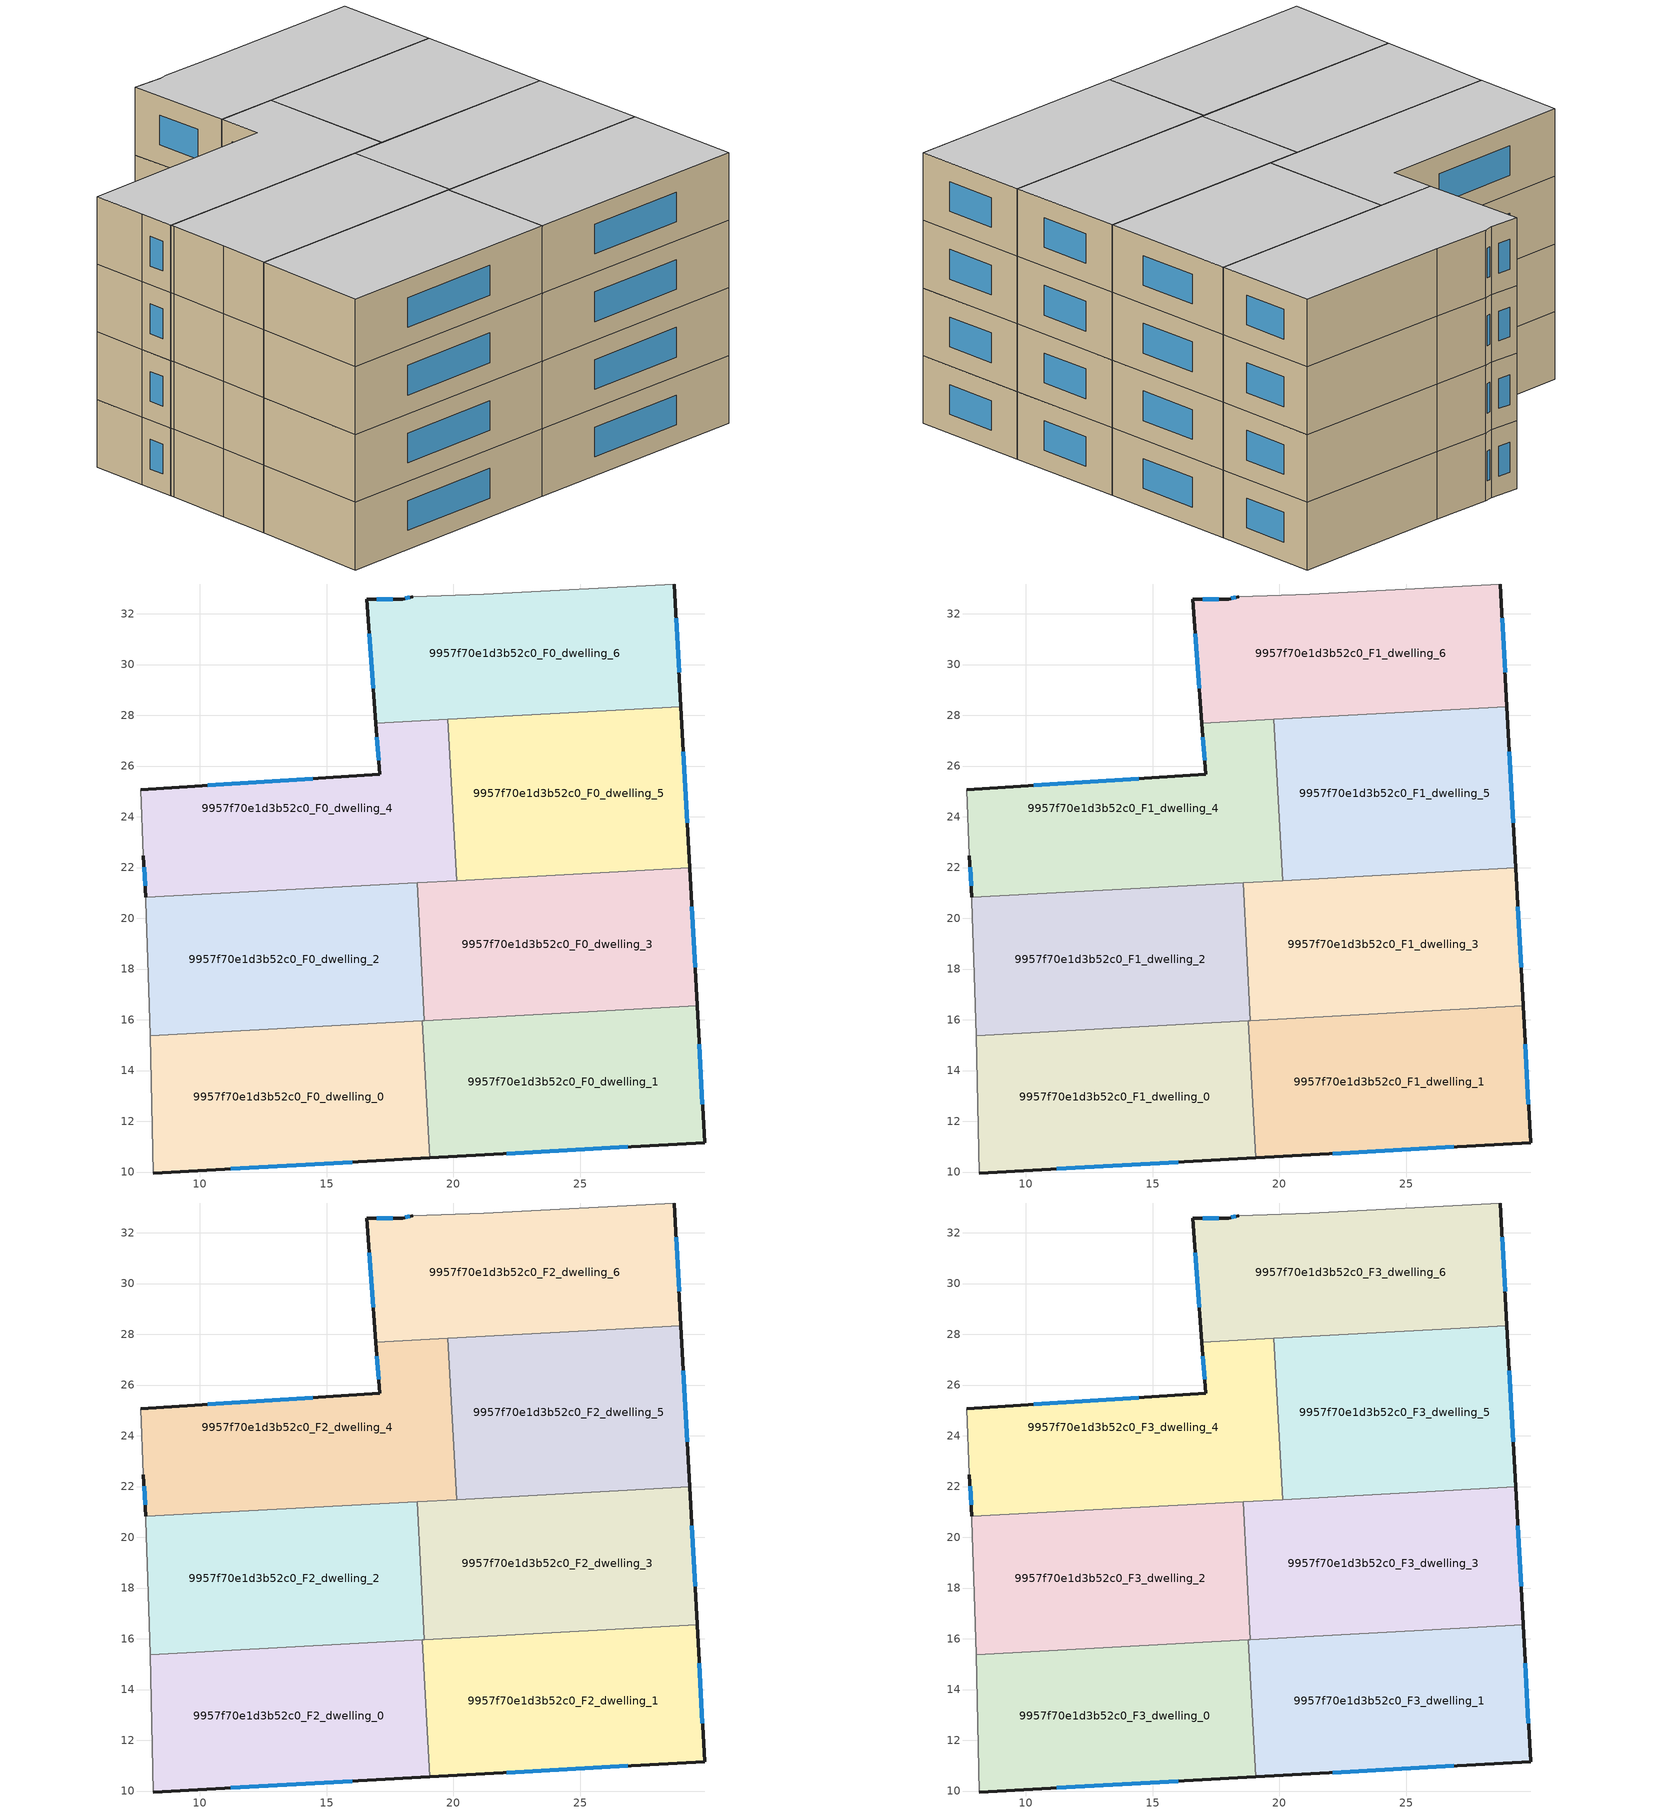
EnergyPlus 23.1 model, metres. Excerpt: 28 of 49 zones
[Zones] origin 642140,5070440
9957f70e1d3b52c0_F0_dwelling_0
 floor ground (EU_floor_Construction): 18.78,15.96 19.07,10.56 8.18,9.96 8.04,15.38 z0
 wall outside (EU_wall_Construction): 8.18,9.96 19.07,10.56 z0:3
 wall adiabatic (EU_wall_Construction): 8.04,15.38 8.18,9.96 z0:3
 wall to 9957f70e1d3b52c0_F0_dwelling_1 (EU_wall_Construction): 19.07,10.56 18.78,15.96 z0:3
 wall to 9957f70e1d3b52c0_F0_dwelling_2 (EU_wall_Construction): 18.78,15.96 8.04,15.38 z0:3
 window (EU_Window_Construction): 11.23,10.13 16.02,10.39 z0.84:2.16
9957f70e1d3b52c0_F0_dwelling_1
 floor ground (EU_floor_Construction): 29.6,16.55 29.9,11.16 19.07,10.56 18.78,15.96 z0
 wall outside (EU_wall_Construction): 19.07,10.56 29.9,11.16 29.6,16.55 z0:3
 wall to 9957f70e1d3b52c0_F0_dwelling_3 (EU_wall_Construction): 29.6,16.55 18.86,15.96 z0:3
 wall to 9957f70e1d3b52c0_F0_dwelling_2 (EU_wall_Construction): 18.86,15.96 18.78,15.96 z0:3
 window (EU_Window_Construction): 22.1,10.73 26.86,10.99 / 29.82,12.67 29.69,15.04 z0.84:2.16
9957f70e1d3b52c0_F0_dwelling_2
 floor ground (EU_floor_Construction): 18.56,21.4 18.86,15.96 8.04,15.38 7.98,17.77 7.88,20.67 7.88,20.82 z0
 wall adiabatic (EU_wall_Construction): 7.88,20.82 7.88,20.67 7.98,17.77 8.04,15.38 z0:3
 wall to 9957f70e1d3b52c0_F0_dwelling_4 (EU_wall_Construction): 18.56,21.4 7.88,20.82 z0:3
 wall to 9957f70e1d3b52c0_F0_dwelling_3 (EU_wall_Construction): 18.86,15.96 18.56,21.4 z0:3
9957f70e1d3b52c0_F0_dwelling_3
 floor ground (EU_floor_Construction): 29.31,21.98 29.6,16.55 18.86,15.96 18.56,21.4 z0
 wall outside (EU_wall_Construction): 29.6,16.55 29.31,21.98 z0:3
 wall to 9957f70e1d3b52c0_F0_dwelling_5 (EU_wall_Construction): 29.31,21.98 20.13,21.48 z0:3
 wall to 9957f70e1d3b52c0_F0_dwelling_4 (EU_wall_Construction): 20.13,21.48 18.56,21.4 z0:3
 window (EU_Window_Construction): 29.52,18.07 29.39,20.46 z0.84:2.16
9957f70e1d3b52c0_F0_dwelling_4
 floor ground (EU_floor_Construction): 19.79,27.85 20.13,21.48 7.88,20.82 7.78,22.47 7.69,25.07 17.09,25.67 16.95,27.69 z0
 wall outside (EU_wall_Construction): 7.79,22.47 7.88,20.82 / 16.95,27.69 17.09,25.67 7.69,25.07 z0:3
 wall adiabatic (EU_wall_Construction): 7.69,25.07 7.79,22.47 z0:3
 wall to 9957f70e1d3b52c0_F0_dwelling_5 (EU_wall_Construction): 20.13,21.48 19.79,27.85 z0:3
 wall to 9957f70e1d3b52c0_F0_dwelling_6 (EU_wall_Construction): 19.79,27.85 16.95,27.69 z0:3
 window (EU_Window_Construction): 7.81,22.01 7.85,21.28 / 14.46,25.5 10.32,25.24 / 16.99,27.13 17.05,26.24 z0.84:2.16
9957f70e1d3b52c0_F0_dwelling_5
 floor ground (EU_floor_Construction): 28.96,28.34 29.31,21.98 20.13,21.48 19.79,27.85 z0
 wall outside (EU_wall_Construction): 29.31,21.98 28.96,28.34 z0:3
 wall to 9957f70e1d3b52c0_F0_dwelling_6 (EU_wall_Construction): 28.96,28.34 19.79,27.85 z0:3
 window (EU_Window_Construction): 29.21,23.76 29.06,26.56 z0.84:2.16
9957f70e1d3b52c0_F0_dwelling_6
 floor ground (EU_floor_Construction): 28.7,33.17 28.96,28.34 16.95,27.69 16.59,32.58 17.99,32.58 18.4,32.67 21.2,32.77 z0
 wall outside (EU_wall_Construction): 28.96,28.34 28.7,33.17 / 18.4,32.67 17.99,32.58 16.59,32.58 16.95,27.69 z0:3
 wall adiabatic (EU_wall_Construction): 28.7,33.17 21.2,32.77 18.4,32.67 z0:3
 window (EU_Window_Construction): 28.89,29.7 28.78,31.82 / 16.69,31.21 16.85,29.06 / 17.6,32.58 16.99,32.58 / 18.28,32.65 18.11,32.6 z0.84:2.16
9957f70e1d3b52c0_F1_dwelling_0
 floor to 9957f70e1d3b52c0_F0_dwelling_0 (EU_floor_Construction): 18.78,15.96 19.07,10.56 8.18,9.96 8.04,15.38 z3
 wall outside (EU_wall_Construction): 8.18,9.96 19.07,10.56 z3:6
 wall adiabatic (EU_wall_Construction): 8.04,15.38 8.18,9.96 z3:6
 wall to 9957f70e1d3b52c0_F1_dwelling_1 (EU_wall_Construction): 19.07,10.56 18.78,15.96 z3:6
 wall to 9957f70e1d3b52c0_F1_dwelling_2 (EU_wall_Construction): 18.78,15.96 8.04,15.38 z3:6
 window (EU_Window_Construction): 11.23,10.13 16.02,10.39 z3.84:5.16
9957f70e1d3b52c0_F1_dwelling_1
 floor to 9957f70e1d3b52c0_F0_dwelling_1 (EU_floor_Construction): 29.6,16.55 29.9,11.16 19.07,10.56 18.78,15.96 z3
 wall outside (EU_wall_Construction): 19.07,10.56 29.9,11.16 29.6,16.55 z3:6
 wall to 9957f70e1d3b52c0_F1_dwelling_3 (EU_wall_Construction): 29.6,16.55 18.86,15.96 z3:6
 wall to 9957f70e1d3b52c0_F1_dwelling_2 (EU_wall_Construction): 18.86,15.96 18.78,15.96 z3:6
 window (EU_Window_Construction): 22.1,10.73 26.86,10.99 / 29.82,12.67 29.69,15.04 z3.84:5.16
9957f70e1d3b52c0_F1_dwelling_2
 floor to 9957f70e1d3b52c0_F0_dwelling_2 (EU_floor_Construction): 18.56,21.4 18.86,15.96 8.04,15.38 7.98,17.77 7.88,20.67 7.88,20.82 z3
 wall adiabatic (EU_wall_Construction): 7.88,20.82 7.88,20.67 7.98,17.77 8.04,15.38 z3:6
 wall to 9957f70e1d3b52c0_F1_dwelling_4 (EU_wall_Construction): 18.56,21.4 7.88,20.82 z3:6
 wall to 9957f70e1d3b52c0_F1_dwelling_3 (EU_wall_Construction): 18.86,15.96 18.56,21.4 z3:6
9957f70e1d3b52c0_F1_dwelling_3
 floor to 9957f70e1d3b52c0_F0_dwelling_3 (EU_floor_Construction): 29.31,21.98 29.6,16.55 18.86,15.96 18.56,21.4 z3
 wall outside (EU_wall_Construction): 29.6,16.55 29.31,21.98 z3:6
 wall to 9957f70e1d3b52c0_F1_dwelling_5 (EU_wall_Construction): 29.31,21.98 20.13,21.48 z3:6
 wall to 9957f70e1d3b52c0_F1_dwelling_4 (EU_wall_Construction): 20.13,21.48 18.56,21.4 z3:6
 window (EU_Window_Construction): 29.52,18.07 29.39,20.46 z3.84:5.16
9957f70e1d3b52c0_F1_dwelling_4
 floor to 9957f70e1d3b52c0_F0_dwelling_4 (EU_floor_Construction): 19.79,27.85 20.13,21.48 7.88,20.82 7.78,22.47 7.69,25.07 17.09,25.67 16.95,27.69 z3
 wall outside (EU_wall_Construction): 7.79,22.47 7.88,20.82 / 16.95,27.69 17.09,25.67 7.69,25.07 z3:6
 wall adiabatic (EU_wall_Construction): 7.69,25.07 7.79,22.47 z3:6
 wall to 9957f70e1d3b52c0_F1_dwelling_5 (EU_wall_Construction): 20.13,21.48 19.79,27.85 z3:6
 wall to 9957f70e1d3b52c0_F1_dwelling_6 (EU_wall_Construction): 19.79,27.85 16.95,27.69 z3:6
 window (EU_Window_Construction): 7.81,22.01 7.85,21.28 / 14.46,25.5 10.32,25.24 / 16.99,27.13 17.05,26.24 z3.84:5.16
9957f70e1d3b52c0_F1_dwelling_5
 floor to 9957f70e1d3b52c0_F0_dwelling_5 (EU_floor_Construction): 28.96,28.34 29.31,21.98 20.13,21.48 19.79,27.85 z3
 wall outside (EU_wall_Construction): 29.31,21.98 28.96,28.34 z3:6
 wall to 9957f70e1d3b52c0_F1_dwelling_6 (EU_wall_Construction): 28.96,28.34 19.79,27.85 z3:6
 window (EU_Window_Construction): 29.21,23.76 29.06,26.56 z3.84:5.16
9957f70e1d3b52c0_F1_dwelling_6
 floor to 9957f70e1d3b52c0_F0_dwelling_6 (EU_floor_Construction): 28.7,33.17 28.96,28.34 16.95,27.69 16.59,32.58 17.99,32.58 18.4,32.67 21.2,32.77 z3
 wall outside (EU_wall_Construction): 28.96,28.34 28.7,33.17 / 18.4,32.67 17.99,32.58 16.59,32.58 16.95,27.69 z3:6
 wall adiabatic (EU_wall_Construction): 28.7,33.17 21.2,32.77 18.4,32.67 z3:6
 window (EU_Window_Construction): 28.89,29.7 28.78,31.82 / 16.69,31.21 16.85,29.06 / 17.6,32.58 16.99,32.58 / 18.28,32.65 18.11,32.6 z3.84:5.16
9957f70e1d3b52c0_F2_dwelling_0
 floor to 9957f70e1d3b52c0_F1_dwelling_0 (EU_floor_Construction): 18.78,15.96 19.07,10.56 8.18,9.96 8.04,15.38 z6
 wall outside (EU_wall_Construction): 8.18,9.96 19.07,10.56 z6:9
 wall adiabatic (EU_wall_Construction): 8.04,15.38 8.18,9.96 z6:9
 wall to 9957f70e1d3b52c0_F2_dwelling_1 (EU_wall_Construction): 19.07,10.56 18.78,15.96 z6:9
 wall to 9957f70e1d3b52c0_F2_dwelling_2 (EU_wall_Construction): 18.78,15.96 8.04,15.38 z6:9
 window (EU_Window_Construction): 11.23,10.13 16.02,10.39 z6.84:8.16
9957f70e1d3b52c0_F2_dwelling_1
 floor to 9957f70e1d3b52c0_F1_dwelling_1 (EU_floor_Construction): 29.6,16.55 29.9,11.16 19.07,10.56 18.78,15.96 z6
 wall outside (EU_wall_Construction): 19.07,10.56 29.9,11.16 29.6,16.55 z6:9
 wall to 9957f70e1d3b52c0_F2_dwelling_3 (EU_wall_Construction): 29.6,16.55 18.86,15.96 z6:9
 wall to 9957f70e1d3b52c0_F2_dwelling_2 (EU_wall_Construction): 18.86,15.96 18.78,15.96 z6:9
 window (EU_Window_Construction): 22.1,10.73 26.86,10.99 / 29.82,12.67 29.69,15.04 z6.84:8.16
9957f70e1d3b52c0_F2_dwelling_2
 floor to 9957f70e1d3b52c0_F1_dwelling_2 (EU_floor_Construction): 18.56,21.4 18.86,15.96 8.04,15.38 7.98,17.77 7.88,20.67 7.88,20.82 z6
 wall adiabatic (EU_wall_Construction): 7.88,20.82 7.88,20.67 7.98,17.77 8.04,15.38 z6:9
 wall to 9957f70e1d3b52c0_F2_dwelling_4 (EU_wall_Construction): 18.56,21.4 7.88,20.82 z6:9
 wall to 9957f70e1d3b52c0_F2_dwelling_3 (EU_wall_Construction): 18.86,15.96 18.56,21.4 z6:9
9957f70e1d3b52c0_F2_dwelling_3
 floor to 9957f70e1d3b52c0_F1_dwelling_3 (EU_floor_Construction): 29.31,21.98 29.6,16.55 18.86,15.96 18.56,21.4 z6
 wall outside (EU_wall_Construction): 29.6,16.55 29.31,21.98 z6:9
 wall to 9957f70e1d3b52c0_F2_dwelling_5 (EU_wall_Construction): 29.31,21.98 20.13,21.48 z6:9
 wall to 9957f70e1d3b52c0_F2_dwelling_4 (EU_wall_Construction): 20.13,21.48 18.56,21.4 z6:9
 window (EU_Window_Construction): 29.52,18.07 29.39,20.46 z6.84:8.16
9957f70e1d3b52c0_F2_dwelling_4
 floor to 9957f70e1d3b52c0_F1_dwelling_4 (EU_floor_Construction): 19.79,27.85 20.13,21.48 7.88,20.82 7.78,22.47 7.69,25.07 17.09,25.67 16.95,27.69 z6
 wall outside (EU_wall_Construction): 7.79,22.47 7.88,20.82 / 16.95,27.69 17.09,25.67 7.69,25.07 z6:9
 wall adiabatic (EU_wall_Construction): 7.69,25.07 7.79,22.47 z6:9
 wall to 9957f70e1d3b52c0_F2_dwelling_5 (EU_wall_Construction): 20.13,21.48 19.79,27.85 z6:9
 wall to 9957f70e1d3b52c0_F2_dwelling_6 (EU_wall_Construction): 19.79,27.85 16.95,27.69 z6:9
 window (EU_Window_Construction): 7.81,22.01 7.85,21.28 / 14.46,25.5 10.32,25.24 / 16.99,27.13 17.05,26.24 z6.84:8.16
9957f70e1d3b52c0_F2_dwelling_5
 floor to 9957f70e1d3b52c0_F1_dwelling_5 (EU_floor_Construction): 28.96,28.34 29.31,21.98 20.13,21.48 19.79,27.85 z6
 wall outside (EU_wall_Construction): 29.31,21.98 28.96,28.34 z6:9
 wall to 9957f70e1d3b52c0_F2_dwelling_6 (EU_wall_Construction): 28.96,28.34 19.79,27.85 z6:9
 window (EU_Window_Construction): 29.21,23.76 29.06,26.56 z6.84:8.16
9957f70e1d3b52c0_F2_dwelling_6
 floor to 9957f70e1d3b52c0_F1_dwelling_6 (EU_floor_Construction): 28.7,33.17 28.96,28.34 16.95,27.69 16.59,32.58 17.99,32.58 18.4,32.67 21.2,32.77 z6
 wall outside (EU_wall_Construction): 28.96,28.34 28.7,33.17 / 18.4,32.67 17.99,32.58 16.59,32.58 16.95,27.69 z6:9
 wall adiabatic (EU_wall_Construction): 28.7,33.17 21.2,32.77 18.4,32.67 z6:9
 window (EU_Window_Construction): 28.89,29.7 28.78,31.82 / 16.69,31.21 16.85,29.06 / 17.6,32.58 16.99,32.58 / 18.28,32.65 18.11,32.6 z6.84:8.16
9957f70e1d3b52c0_F3_dwelling_0
 floor to 9957f70e1d3b52c0_F2_dwelling_0 (EU_floor_Construction): 18.78,15.96 19.07,10.56 8.18,9.96 8.04,15.38 z9
 wall outside (EU_wall_Construction): 8.18,9.96 19.07,10.56 z9:12
 wall adiabatic (EU_wall_Construction): 8.04,15.38 8.18,9.96 z9:12
 wall to 9957f70e1d3b52c0_F3_dwelling_1 (EU_wall_Construction): 19.07,10.56 18.78,15.96 z9:12
 wall to 9957f70e1d3b52c0_F3_dwelling_2 (EU_wall_Construction): 18.78,15.96 8.04,15.38 z9:12
 window (EU_Window_Construction): 11.23,10.13 16.02,10.39 z9.84:11.16
 ceiling to 9957f70e1d3b52c0_F4_dwelling_0 (EU_floor_Construction): 19.07,10.56 18.78,15.96 8.04,15.38 8.18,9.96 z12
9957f70e1d3b52c0_F3_dwelling_1
 floor to 9957f70e1d3b52c0_F2_dwelling_1 (EU_floor_Construction): 29.6,16.55 29.9,11.16 19.07,10.56 18.78,15.96 z9
 wall outside (EU_wall_Construction): 19.07,10.56 29.9,11.16 29.6,16.55 z9:12
 wall to 9957f70e1d3b52c0_F3_dwelling_3 (EU_wall_Construction): 29.6,16.55 18.86,15.96 z9:12
 wall to 9957f70e1d3b52c0_F3_dwelling_2 (EU_wall_Construction): 18.86,15.96 18.78,15.96 z9:12
 window (EU_Window_Construction): 22.1,10.73 26.86,10.99 / 29.82,12.67 29.69,15.04 z9.84:11.16
 ceiling to 9957f70e1d3b52c0_F4_dwelling_1 (EU_floor_Construction): 29.9,11.16 29.6,16.55 18.78,15.96 19.07,10.56 z12
9957f70e1d3b52c0_F3_dwelling_2
 floor to 9957f70e1d3b52c0_F2_dwelling_2 (EU_floor_Construction): 18.56,21.4 18.86,15.96 8.04,15.38 7.98,17.77 7.88,20.67 7.88,20.82 z9
 wall adiabatic (EU_wall_Construction): 7.88,20.82 7.88,20.67 7.98,17.77 8.04,15.38 z9:12
 wall to 9957f70e1d3b52c0_F3_dwelling_4 (EU_wall_Construction): 18.56,21.4 7.88,20.82 z9:12
 wall to 9957f70e1d3b52c0_F3_dwelling_3 (EU_wall_Construction): 18.86,15.96 18.56,21.4 z9:12
 ceiling to 9957f70e1d3b52c0_F4_dwelling_2 (EU_floor_Construction): 18.86,15.96 18.56,21.4 7.88,20.82 7.88,20.67 7.98,17.77 8.04,15.38 z12
9957f70e1d3b52c0_F3_dwelling_3
 floor to 9957f70e1d3b52c0_F2_dwelling_3 (EU_floor_Construction): 29.31,21.98 29.6,16.55 18.86,15.96 18.56,21.4 z9
 wall outside (EU_wall_Construction): 29.6,16.55 29.31,21.98 z9:12
 wall to 9957f70e1d3b52c0_F3_dwelling_5 (EU_wall_Construction): 29.31,21.98 20.13,21.48 z9:12
 wall to 9957f70e1d3b52c0_F3_dwelling_4 (EU_wall_Construction): 20.13,21.48 18.56,21.4 z9:12
 window (EU_Window_Construction): 29.52,18.07 29.39,20.46 z9.84:11.16
 ceiling to 9957f70e1d3b52c0_F4_dwelling_3 (EU_floor_Construction): 29.6,16.55 29.31,21.98 18.56,21.4 18.86,15.96 z12
9957f70e1d3b52c0_F3_dwelling_4
 floor to 9957f70e1d3b52c0_F2_dwelling_4 (EU_floor_Construction): 19.79,27.85 20.13,21.48 7.88,20.82 7.78,22.47 7.69,25.07 17.09,25.67 16.95,27.69 z9
 wall outside (EU_wall_Construction): 7.79,22.47 7.88,20.82 / 16.95,27.69 17.09,25.67 7.69,25.07 z9:12
 wall adiabatic (EU_wall_Construction): 7.69,25.07 7.79,22.47 z9:12
 wall to 9957f70e1d3b52c0_F3_dwelling_5 (EU_wall_Construction): 20.13,21.48 19.79,27.85 z9:12
 wall to 9957f70e1d3b52c0_F3_dwelling_6 (EU_wall_Construction): 19.79,27.85 16.95,27.69 z9:12
 window (EU_Window_Construction): 7.81,22.01 7.85,21.28 / 14.46,25.5 10.32,25.24 / 16.99,27.13 17.05,26.24 z9.84:11.16
 ceiling to 9957f70e1d3b52c0_F4_dwelling_4 (EU_floor_Construction): 20.13,21.48 19.79,27.85 16.95,27.69 17.09,25.67 7.69,25.07 7.78,22.47 7.88,20.82 z12
9957f70e1d3b52c0_F3_dwelling_5
 floor to 9957f70e1d3b52c0_F2_dwelling_5 (EU_floor_Construction): 28.96,28.34 29.31,21.98 20.13,21.48 19.79,27.85 z9
 wall outside (EU_wall_Construction): 29.31,21.98 28.96,28.34 z9:12
 wall to 9957f70e1d3b52c0_F3_dwelling_6 (EU_wall_Construction): 28.96,28.34 19.79,27.85 z9:12
 window (EU_Window_Construction): 29.21,23.76 29.06,26.56 z9.84:11.16
 ceiling to 9957f70e1d3b52c0_F4_dwelling_5 (EU_floor_Construction): 29.31,21.98 28.96,28.34 19.79,27.85 20.13,21.48 z12
9957f70e1d3b52c0_F3_dwelling_6
 floor to 9957f70e1d3b52c0_F2_dwelling_6 (EU_floor_Construction): 28.7,33.17 28.96,28.34 16.95,27.69 16.59,32.58 17.99,32.58 18.4,32.67 21.2,32.77 z9
 wall outside (EU_wall_Construction): 28.96,28.34 28.7,33.17 / 18.4,32.67 17.99,32.58 16.59,32.58 16.95,27.69 z9:12
 wall adiabatic (EU_wall_Construction): 28.7,33.17 21.2,32.77 18.4,32.67 z9:12
 window (EU_Window_Construction): 28.89,29.7 28.78,31.82 / 16.69,31.21 16.85,29.06 / 17.6,32.58 16.99,32.58 / 18.28,32.65 18.11,32.6 z9.84:11.16
 ceiling to 9957f70e1d3b52c0_F4_dwelling_6 (EU_floor_Construction): 28.96,28.34 28.7,33.17 21.2,32.77 18.4,32.67 17.99,32.58 16.59,32.58 16.95,27.69 z12
[Building]
EU S2 Campaign: North Axis=0; Terrain=City; Solar Distribution=FullExterior
[Site:Location]
Lyon-Bron: Latitude=45.75; Longitude=5; Time Zone=1; Elevation=198
[SizingPeriod:WeatherFileDays]
AnnualSizingPeriod: Begin Month=1; Begin Day of Month=1; End Month=12; End Day of Month=31; Day of Week for Start Day=Monday; Use Weather File Daylight Saving Period=No; Use Weather File Rain and Snow Indicators=No
[MATERIAL]
EU_InternalMass_Material: Roughness=MediumRough; Thickness=0.1; Conductivity=1; Density=1800; Specific Heat=900; Thermal Absorptance=0.9; Solar Absorptance=0.7; Visible Absorptance=0.7
[MATERIAL:NOMASS] Roughness=MediumRough; Thermal Absorptance=0.9; Solar Absorptance=0.7; Visible Absorptance=0.7
Name | Thermal Resistance
EU_wall_NoMass | 0.776494
EU_floor_NoMass | 0.421597
[WINDOWMATERIAL:SIMPLEGLAZINGSYSTEM]
EU_Window_SimpleGlazing: UFactor=4.24961; Solar Heat Gain Coefficient=0.83; Visible Transmittance=0.83
[CONSTRUCTION]
EU_wall_Construction: EU_wall_NoMass
EU_floor_Construction: EU_floor_NoMass
EU_Window_Construction: EU_Window_SimpleGlazing
EU_InternalMass_Construction: EU_InternalMass_Material
[ZONE] Type=1; Multiplier=1; Ceiling Height=autocalculate; Floor Area=autocalculate; Part of Total Floor Area=Yes
Name | Volume
9957f70e1d3b52c0_F0_dwelling_0 | 175.712
9957f70e1d3b52c0_F1_dwelling_0; 9957f70e1d3b52c0_F2_dwelling_0; 9957f70e1d3b52c0_F3_dwelling_0 | 175.714
9957f70e1d3b52c0_F0_dwelling_1 | 175.73
9957f70e1d3b52c0_F1_dwelling_1; 9957f70e1d3b52c0_F2_dwelling_1; 9957f70e1d3b52c0_F3_dwelling_1; 9957f70e1d3b52c0_F0_dwelling_2 | 175.729
9957f70e1d3b52c0_F1_dwelling_2; 9957f70e1d3b52c0_F2_dwelling_2; 9957f70e1d3b52c0_F3_dwelling_2 | 175.727
9957f70e1d3b52c0_F0_dwelling_3; 9957f70e1d3b52c0_F1_dwelling_3; 9957f70e1d3b52c0_F2_dwelling_3; 9957f70e1d3b52c0_F3_dwelling_3 | 175.737
9957f70e1d3b52c0_F0_dwelling_4; 9957f70e1d3b52c0_F1_dwelling_4; 9957f70e1d3b52c0_F2_dwelling_4; 9957f70e1d3b52c0_F3_dwelling_4 | 175.733
9957f70e1d3b52c0_F0_dwelling_5; 9957f70e1d3b52c0_F1_dwelling_5; 9957f70e1d3b52c0_F2_dwelling_5; 9957f70e1d3b52c0_F3_dwelling_5 | 175.734
9957f70e1d3b52c0_F0_dwelling_6; 9957f70e1d3b52c0_F1_dwelling_6; 9957f70e1d3b52c0_F2_dwelling_6; 9957f70e1d3b52c0_F3_dwelling_6 | 175.735
[INTERNALMASS] Construction=EU_InternalMass_Construction
Name | Zone or ZoneList | Surface Area
9957f70e1d3b52c0_F0_dwelling_0_EU_InternalMass | 9957f70e1d3b52c0_F0_dwelling_0 | 58.5726
9957f70e1d3b52c0_F0_dwelling_1_EU_InternalMass | 9957f70e1d3b52c0_F0_dwelling_1 | 58.5753
9957f70e1d3b52c0_F0_dwelling_2_EU_InternalMass | 9957f70e1d3b52c0_F0_dwelling_2 | 58.5756
9957f70e1d3b52c0_F0_dwelling_3_EU_InternalMass | 9957f70e1d3b52c0_F0_dwelling_3 | 58.5795
9957f70e1d3b52c0_F0_dwelling_4_EU_InternalMass | 9957f70e1d3b52c0_F0_dwelling_4 | 58.5778
9957f70e1d3b52c0_F0_dwelling_5_EU_InternalMass | 9957f70e1d3b52c0_F0_dwelling_5 | 58.5788
9957f70e1d3b52c0_F0_dwelling_6_EU_InternalMass | 9957f70e1d3b52c0_F0_dwelling_6 | 58.5779
9957f70e1d3b52c0_F1_dwelling_0_EU_InternalMass | 9957f70e1d3b52c0_F1_dwelling_0 | 58.5726
9957f70e1d3b52c0_F1_dwelling_1_EU_InternalMass | 9957f70e1d3b52c0_F1_dwelling_1 | 58.5753
9957f70e1d3b52c0_F1_dwelling_2_EU_InternalMass | 9957f70e1d3b52c0_F1_dwelling_2 | 58.5756
9957f70e1d3b52c0_F1_dwelling_3_EU_InternalMass | 9957f70e1d3b52c0_F1_dwelling_3 | 58.5795
9957f70e1d3b52c0_F1_dwelling_4_EU_InternalMass | 9957f70e1d3b52c0_F1_dwelling_4 | 58.5778
9957f70e1d3b52c0_F1_dwelling_5_EU_InternalMass | 9957f70e1d3b52c0_F1_dwelling_5 | 58.5788
9957f70e1d3b52c0_F1_dwelling_6_EU_InternalMass | 9957f70e1d3b52c0_F1_dwelling_6 | 58.5779
9957f70e1d3b52c0_F2_dwelling_0_EU_InternalMass | 9957f70e1d3b52c0_F2_dwelling_0 | 58.5726
9957f70e1d3b52c0_F2_dwelling_1_EU_InternalMass | 9957f70e1d3b52c0_F2_dwelling_1 | 58.5753
9957f70e1d3b52c0_F2_dwelling_2_EU_InternalMass | 9957f70e1d3b52c0_F2_dwelling_2 | 58.5756
9957f70e1d3b52c0_F2_dwelling_3_EU_InternalMass | 9957f70e1d3b52c0_F2_dwelling_3 | 58.5795
9957f70e1d3b52c0_F2_dwelling_4_EU_InternalMass | 9957f70e1d3b52c0_F2_dwelling_4 | 58.5778
9957f70e1d3b52c0_F2_dwelling_5_EU_InternalMass | 9957f70e1d3b52c0_F2_dwelling_5 | 58.5788
9957f70e1d3b52c0_F2_dwelling_6_EU_InternalMass | 9957f70e1d3b52c0_F2_dwelling_6 | 58.5779
9957f70e1d3b52c0_F3_dwelling_0_EU_InternalMass | 9957f70e1d3b52c0_F3_dwelling_0 | 58.5726
9957f70e1d3b52c0_F3_dwelling_1_EU_InternalMass | 9957f70e1d3b52c0_F3_dwelling_1 | 58.5753
9957f70e1d3b52c0_F3_dwelling_2_EU_InternalMass | 9957f70e1d3b52c0_F3_dwelling_2 | 58.5756
9957f70e1d3b52c0_F3_dwelling_3_EU_InternalMass | 9957f70e1d3b52c0_F3_dwelling_3 | 58.5795
9957f70e1d3b52c0_F3_dwelling_4_EU_InternalMass | 9957f70e1d3b52c0_F3_dwelling_4 | 58.5778
9957f70e1d3b52c0_F3_dwelling_5_EU_InternalMass | 9957f70e1d3b52c0_F3_dwelling_5 | 58.5788
9957f70e1d3b52c0_F3_dwelling_6_EU_InternalMass | 9957f70e1d3b52c0_F3_dwelling_6 | 58.5779
[OTHEREQUIPMENT] Fuel Type=Electricity; Design Level Calculation Method=Watts/Area; Power per Zone Floor Area=1; Fraction Latent=0; Fraction Radiant=0; Fraction Lost=0; Carbon Dioxide Generation Rate=0; EndUse Subcategory=EU_Step8_InternalGains
Name | Zone or ZoneList or Space or SpaceList | Schedule
EU_Step8_InternalGain_9957f70e1d3b52c0_F0_dwelling_0_f000 | 9957f70e1d3b52c0_F0_dwelling_0 | EU_Step8_GainSchedule_9957f70e1d3b52c0_F0_dwelling_0_f000
EU_Step8_InternalGain_9957f70e1d3b52c0_F0_dwelling_1_f000 | 9957f70e1d3b52c0_F0_dwelling_1 | EU_Step8_GainSchedule_9957f70e1d3b52c0_F0_dwelling_1_f000
EU_Step8_InternalGain_9957f70e1d3b52c0_F0_dwelling_2_f000 | 9957f70e1d3b52c0_F0_dwelling_2 | EU_Step8_GainSchedule_9957f70e1d3b52c0_F0_dwelling_2_f000
EU_Step8_InternalGain_9957f70e1d3b52c0_F0_dwelling_3_f000 | 9957f70e1d3b52c0_F0_dwelling_3 | EU_Step8_GainSchedule_9957f70e1d3b52c0_F0_dwelling_3_f000
EU_Step8_InternalGain_9957f70e1d3b52c0_F0_dwelling_4_f000 | 9957f70e1d3b52c0_F0_dwelling_4 | EU_Step8_GainSchedule_9957f70e1d3b52c0_F0_dwelling_4_f000
EU_Step8_InternalGain_9957f70e1d3b52c0_F0_dwelling_5_f000 | 9957f70e1d3b52c0_F0_dwelling_5 | EU_Step8_GainSchedule_9957f70e1d3b52c0_F0_dwelling_5_f000
EU_Step8_InternalGain_9957f70e1d3b52c0_F0_dwelling_6_f000 | 9957f70e1d3b52c0_F0_dwelling_6 | EU_Step8_GainSchedule_9957f70e1d3b52c0_F0_dwelling_6_f000
EU_Step8_InternalGain_9957f70e1d3b52c0_F1_dwelling_0_f000 | 9957f70e1d3b52c0_F1_dwelling_0 | EU_Step8_GainSchedule_9957f70e1d3b52c0_F1_dwelling_0_f000
EU_Step8_InternalGain_9957f70e1d3b52c0_F1_dwelling_1_f000 | 9957f70e1d3b52c0_F1_dwelling_1 | EU_Step8_GainSchedule_9957f70e1d3b52c0_F1_dwelling_1_f000
EU_Step8_InternalGain_9957f70e1d3b52c0_F1_dwelling_2_f000 | 9957f70e1d3b52c0_F1_dwelling_2 | EU_Step8_GainSchedule_9957f70e1d3b52c0_F1_dwelling_2_f000
EU_Step8_InternalGain_9957f70e1d3b52c0_F1_dwelling_3_f000 | 9957f70e1d3b52c0_F1_dwelling_3 | EU_Step8_GainSchedule_9957f70e1d3b52c0_F1_dwelling_3_f000
EU_Step8_InternalGain_9957f70e1d3b52c0_F1_dwelling_4_f000 | 9957f70e1d3b52c0_F1_dwelling_4 | EU_Step8_GainSchedule_9957f70e1d3b52c0_F1_dwelling_4_f000
EU_Step8_InternalGain_9957f70e1d3b52c0_F1_dwelling_5_f000 | 9957f70e1d3b52c0_F1_dwelling_5 | EU_Step8_GainSchedule_9957f70e1d3b52c0_F1_dwelling_5_f000
EU_Step8_InternalGain_9957f70e1d3b52c0_F1_dwelling_6_f000 | 9957f70e1d3b52c0_F1_dwelling_6 | EU_Step8_GainSchedule_9957f70e1d3b52c0_F1_dwelling_6_f000
EU_Step8_InternalGain_9957f70e1d3b52c0_F2_dwelling_0_f000 | 9957f70e1d3b52c0_F2_dwelling_0 | EU_Step8_GainSchedule_9957f70e1d3b52c0_F2_dwelling_0_f000
EU_Step8_InternalGain_9957f70e1d3b52c0_F2_dwelling_1_f000 | 9957f70e1d3b52c0_F2_dwelling_1 | EU_Step8_GainSchedule_9957f70e1d3b52c0_F2_dwelling_1_f000
EU_Step8_InternalGain_9957f70e1d3b52c0_F2_dwelling_2_f000 | 9957f70e1d3b52c0_F2_dwelling_2 | EU_Step8_GainSchedule_9957f70e1d3b52c0_F2_dwelling_2_f000
EU_Step8_InternalGain_9957f70e1d3b52c0_F2_dwelling_3_f000 | 9957f70e1d3b52c0_F2_dwelling_3 | EU_Step8_GainSchedule_9957f70e1d3b52c0_F2_dwelling_3_f000
EU_Step8_InternalGain_9957f70e1d3b52c0_F2_dwelling_4_f000 | 9957f70e1d3b52c0_F2_dwelling_4 | EU_Step8_GainSchedule_9957f70e1d3b52c0_F2_dwelling_4_f000
EU_Step8_InternalGain_9957f70e1d3b52c0_F2_dwelling_5_f000 | 9957f70e1d3b52c0_F2_dwelling_5 | EU_Step8_GainSchedule_9957f70e1d3b52c0_F2_dwelling_5_f000
EU_Step8_InternalGain_9957f70e1d3b52c0_F2_dwelling_6_f000 | 9957f70e1d3b52c0_F2_dwelling_6 | EU_Step8_GainSchedule_9957f70e1d3b52c0_F2_dwelling_6_f000
EU_Step8_InternalGain_9957f70e1d3b52c0_F3_dwelling_0_f000 | 9957f70e1d3b52c0_F3_dwelling_0 | EU_Step8_GainSchedule_9957f70e1d3b52c0_F3_dwelling_0_f000
EU_Step8_InternalGain_9957f70e1d3b52c0_F3_dwelling_1_f000 | 9957f70e1d3b52c0_F3_dwelling_1 | EU_Step8_GainSchedule_9957f70e1d3b52c0_F3_dwelling_1_f000
EU_Step8_InternalGain_9957f70e1d3b52c0_F3_dwelling_2_f000 | 9957f70e1d3b52c0_F3_dwelling_2 | EU_Step8_GainSchedule_9957f70e1d3b52c0_F3_dwelling_2_f000
EU_Step8_InternalGain_9957f70e1d3b52c0_F3_dwelling_3_f000 | 9957f70e1d3b52c0_F3_dwelling_3 | EU_Step8_GainSchedule_9957f70e1d3b52c0_F3_dwelling_3_f000
EU_Step8_InternalGain_9957f70e1d3b52c0_F3_dwelling_4_f000 | 9957f70e1d3b52c0_F3_dwelling_4 | EU_Step8_GainSchedule_9957f70e1d3b52c0_F3_dwelling_4_f000
EU_Step8_InternalGain_9957f70e1d3b52c0_F3_dwelling_5_f000 | 9957f70e1d3b52c0_F3_dwelling_5 | EU_Step8_GainSchedule_9957f70e1d3b52c0_F3_dwelling_5_f000
EU_Step8_InternalGain_9957f70e1d3b52c0_F3_dwelling_6_f000 | 9957f70e1d3b52c0_F3_dwelling_6 | EU_Step8_GainSchedule_9957f70e1d3b52c0_F3_dwelling_6_f000
[ZONEVENTILATION:DESIGNFLOWRATE] Schedule=EU_AlwaysOn; Design Flow Rate Calculation Method=AirChanges/Hour; Air Changes per Hour=0.693814; Ventilation Type=Natural; Fan Pressure Rise=0; Fan Total Efficiency=1; Constant Term Coefficient=1; Temperature Term Coefficient=0; Velocity Term Coefficient=0; Velocity Squared Term Coefficient=0; Minimum Indoor Temperature=-100; Maximum Indoor Temperature=100; Delta Temperature=-100; Minimum Outdoor Temperature=-100; Maximum Outdoor Temperature=100; Maximum Wind Speed=40
Name | Zone or ZoneList or Space or SpaceList
EU_ConstantAir_9957f70e1d3b52c0_F0_dwelling_0 | 9957f70e1d3b52c0_F0_dwelling_0
EU_ConstantAir_9957f70e1d3b52c0_F0_dwelling_1 | 9957f70e1d3b52c0_F0_dwelling_1
EU_ConstantAir_9957f70e1d3b52c0_F0_dwelling_2 | 9957f70e1d3b52c0_F0_dwelling_2
EU_ConstantAir_9957f70e1d3b52c0_F0_dwelling_3 | 9957f70e1d3b52c0_F0_dwelling_3
EU_ConstantAir_9957f70e1d3b52c0_F0_dwelling_4 | 9957f70e1d3b52c0_F0_dwelling_4
EU_ConstantAir_9957f70e1d3b52c0_F0_dwelling_5 | 9957f70e1d3b52c0_F0_dwelling_5
EU_ConstantAir_9957f70e1d3b52c0_F0_dwelling_6 | 9957f70e1d3b52c0_F0_dwelling_6
EU_ConstantAir_9957f70e1d3b52c0_F1_dwelling_0 | 9957f70e1d3b52c0_F1_dwelling_0
EU_ConstantAir_9957f70e1d3b52c0_F1_dwelling_1 | 9957f70e1d3b52c0_F1_dwelling_1
EU_ConstantAir_9957f70e1d3b52c0_F1_dwelling_2 | 9957f70e1d3b52c0_F1_dwelling_2
EU_ConstantAir_9957f70e1d3b52c0_F1_dwelling_3 | 9957f70e1d3b52c0_F1_dwelling_3
EU_ConstantAir_9957f70e1d3b52c0_F1_dwelling_4 | 9957f70e1d3b52c0_F1_dwelling_4
EU_ConstantAir_9957f70e1d3b52c0_F1_dwelling_5 | 9957f70e1d3b52c0_F1_dwelling_5
EU_ConstantAir_9957f70e1d3b52c0_F1_dwelling_6 | 9957f70e1d3b52c0_F1_dwelling_6
EU_ConstantAir_9957f70e1d3b52c0_F2_dwelling_0 | 9957f70e1d3b52c0_F2_dwelling_0
EU_ConstantAir_9957f70e1d3b52c0_F2_dwelling_1 | 9957f70e1d3b52c0_F2_dwelling_1
EU_ConstantAir_9957f70e1d3b52c0_F2_dwelling_2 | 9957f70e1d3b52c0_F2_dwelling_2
EU_ConstantAir_9957f70e1d3b52c0_F2_dwelling_3 | 9957f70e1d3b52c0_F2_dwelling_3
EU_ConstantAir_9957f70e1d3b52c0_F2_dwelling_4 | 9957f70e1d3b52c0_F2_dwelling_4
EU_ConstantAir_9957f70e1d3b52c0_F2_dwelling_5 | 9957f70e1d3b52c0_F2_dwelling_5
EU_ConstantAir_9957f70e1d3b52c0_F2_dwelling_6 | 9957f70e1d3b52c0_F2_dwelling_6
EU_ConstantAir_9957f70e1d3b52c0_F3_dwelling_0 | 9957f70e1d3b52c0_F3_dwelling_0
EU_ConstantAir_9957f70e1d3b52c0_F3_dwelling_1 | 9957f70e1d3b52c0_F3_dwelling_1
EU_ConstantAir_9957f70e1d3b52c0_F3_dwelling_2 | 9957f70e1d3b52c0_F3_dwelling_2
EU_ConstantAir_9957f70e1d3b52c0_F3_dwelling_3 | 9957f70e1d3b52c0_F3_dwelling_3
EU_ConstantAir_9957f70e1d3b52c0_F3_dwelling_4 | 9957f70e1d3b52c0_F3_dwelling_4
EU_ConstantAir_9957f70e1d3b52c0_F3_dwelling_5 | 9957f70e1d3b52c0_F3_dwelling_5
EU_ConstantAir_9957f70e1d3b52c0_F3_dwelling_6 | 9957f70e1d3b52c0_F3_dwelling_6
[HVACTEMPLATE:THERMOSTAT] Constant Heating Setpoint=20; Constant Cooling Setpoint=50
EU_HeatOnly_9957f70e1d3b52c0_F0_dwelling_0; EU_HeatOnly_9957f70e1d3b52c0_F0_dwelling_1; EU_HeatOnly_9957f70e1d3b52c0_F0_dwelling_2; EU_HeatOnly_9957f70e1d3b52c0_F0_dwelling_3; EU_HeatOnly_9957f70e1d3b52c0_F0_dwelling_4; EU_HeatOnly_9957f70e1d3b52c0_F0_dwelling_5; EU_HeatOnly_9957f70e1d3b52c0_F0_dwelling_6; EU_HeatOnly_9957f70e1d3b52c0_F1_dwelling_0; EU_HeatOnly_9957f70e1d3b52c0_F1_dwelling_1; EU_HeatOnly_9957f70e1d3b52c0_F1_dwelling_2; EU_HeatOnly_9957f70e1d3b52c0_F1_dwelling_3; EU_HeatOnly_9957f70e1d3b52c0_F1_dwelling_4; EU_HeatOnly_9957f70e1d3b52c0_F1_dwelling_5; EU_HeatOnly_9957f70e1d3b52c0_F1_dwelling_6; EU_HeatOnly_9957f70e1d3b52c0_F2_dwelling_0; EU_HeatOnly_9957f70e1d3b52c0_F2_dwelling_1; EU_HeatOnly_9957f70e1d3b52c0_F2_dwelling_2; EU_HeatOnly_9957f70e1d3b52c0_F2_dwelling_3; EU_HeatOnly_9957f70e1d3b52c0_F2_dwelling_4; EU_HeatOnly_9957f70e1d3b52c0_F2_dwelling_5; EU_HeatOnly_9957f70e1d3b52c0_F2_dwelling_6; EU_HeatOnly_9957f70e1d3b52c0_F3_dwelling_0; EU_HeatOnly_9957f70e1d3b52c0_F3_dwelling_1; EU_HeatOnly_9957f70e1d3b52c0_F3_dwelling_2; EU_HeatOnly_9957f70e1d3b52c0_F3_dwelling_3; EU_HeatOnly_9957f70e1d3b52c0_F3_dwelling_4; EU_HeatOnly_9957f70e1d3b52c0_F3_dwelling_5; EU_HeatOnly_9957f70e1d3b52c0_F3_dwelling_6; EU_HeatOnly_9957f70e1d3b52c0_F4_dwelling_0; EU_HeatOnly_9957f70e1d3b52c0_F4_dwelling_1; EU_HeatOnly_9957f70e1d3b52c0_F4_dwelling_2; EU_HeatOnly_9957f70e1d3b52c0_F4_dwelling_3; EU_HeatOnly_9957f70e1d3b52c0_F4_dwelling_4; EU_HeatOnly_9957f70e1d3b52c0_F4_dwelling_5; EU_HeatOnly_9957f70e1d3b52c0_F4_dwelling_6; EU_HeatOnly_9957f70e1d3b52c0_F5_dwelling_0; EU_HeatOnly_9957f70e1d3b52c0_F5_dwelling_1; EU_HeatOnly_9957f70e1d3b52c0_F5_dwelling_2; EU_HeatOnly_9957f70e1d3b52c0_F5_dwelling_3; EU_HeatOnly_9957f70e1d3b52c0_F5_dwelling_4; EU_HeatOnly_9957f70e1d3b52c0_F5_dwelling_5; EU_HeatOnly_9957f70e1d3b52c0_F5_dwelling_6; EU_HeatOnly_9957f70e1d3b52c0_F6_dwelling_0; EU_HeatOnly_9957f70e1d3b52c0_F6_dwelling_1; EU_HeatOnly_9957f70e1d3b52c0_F6_dwelling_2; EU_HeatOnly_9957f70e1d3b52c0_F6_dwelling_3; EU_HeatOnly_9957f70e1d3b52c0_F6_dwelling_4; EU_HeatOnly_9957f70e1d3b52c0_F6_dwelling_5; EU_HeatOnly_9957f70e1d3b52c0_F6_dwelling_6
[HVACTEMPLATE:ZONE:IDEALLOADSAIRSYSTEM] System Availability Schedule=EU_AlwaysOn; Maximum Heating Supply Air Temperature=50; Minimum Cooling Supply Air Temperature=13; Maximum Heating Supply Air Humidity Ratio=0.0156; Minimum Cooling Supply Air Humidity Ratio=0.0077; Heating Limit=NoLimit; Cooling Limit=NoLimit; Heating Availability Schedule=EU_AlwaysOn; Cooling Availability Schedule=EU_CoolingOff; Dehumidification Control Type=ConstantSensibleHeatRatio; Cooling Sensible Heat Ratio=0.7; Dehumidification Setpoint=60; Humidification Control Type=None; Humidification Setpoint=30; Outdoor Air Method=None; Outdoor Air Flow Rate per Person=0.00944; Outdoor Air Flow Rate per Zone Floor Area=0; Outdoor Air Flow Rate per Zone=0; Demand Controlled Ventilation Type=None; Outdoor Air Economizer Type=NoEconomizer; Heat Recovery Type=None; Sensible Heat Recovery Effectiveness=0.7; Latent Heat Recovery Effectiveness=0.65
Name | Template Thermostat
9957f70e1d3b52c0_F0_dwelling_0 | EU_HeatOnly_9957f70e1d3b52c0_F0_dwelling_0
9957f70e1d3b52c0_F0_dwelling_1 | EU_HeatOnly_9957f70e1d3b52c0_F0_dwelling_1
9957f70e1d3b52c0_F0_dwelling_2 | EU_HeatOnly_9957f70e1d3b52c0_F0_dwelling_2
9957f70e1d3b52c0_F0_dwelling_3 | EU_HeatOnly_9957f70e1d3b52c0_F0_dwelling_3
9957f70e1d3b52c0_F0_dwelling_4 | EU_HeatOnly_9957f70e1d3b52c0_F0_dwelling_4
9957f70e1d3b52c0_F0_dwelling_5 | EU_HeatOnly_9957f70e1d3b52c0_F0_dwelling_5
9957f70e1d3b52c0_F0_dwelling_6 | EU_HeatOnly_9957f70e1d3b52c0_F0_dwelling_6
9957f70e1d3b52c0_F1_dwelling_0 | EU_HeatOnly_9957f70e1d3b52c0_F1_dwelling_0
9957f70e1d3b52c0_F1_dwelling_1 | EU_HeatOnly_9957f70e1d3b52c0_F1_dwelling_1
9957f70e1d3b52c0_F1_dwelling_2 | EU_HeatOnly_9957f70e1d3b52c0_F1_dwelling_2
9957f70e1d3b52c0_F1_dwelling_3 | EU_HeatOnly_9957f70e1d3b52c0_F1_dwelling_3
9957f70e1d3b52c0_F1_dwelling_4 | EU_HeatOnly_9957f70e1d3b52c0_F1_dwelling_4
9957f70e1d3b52c0_F1_dwelling_5 | EU_HeatOnly_9957f70e1d3b52c0_F1_dwelling_5
9957f70e1d3b52c0_F1_dwelling_6 | EU_HeatOnly_9957f70e1d3b52c0_F1_dwelling_6
9957f70e1d3b52c0_F2_dwelling_0 | EU_HeatOnly_9957f70e1d3b52c0_F2_dwelling_0
9957f70e1d3b52c0_F2_dwelling_1 | EU_HeatOnly_9957f70e1d3b52c0_F2_dwelling_1
9957f70e1d3b52c0_F2_dwelling_2 | EU_HeatOnly_9957f70e1d3b52c0_F2_dwelling_2
9957f70e1d3b52c0_F2_dwelling_3 | EU_HeatOnly_9957f70e1d3b52c0_F2_dwelling_3
9957f70e1d3b52c0_F2_dwelling_4 | EU_HeatOnly_9957f70e1d3b52c0_F2_dwelling_4
9957f70e1d3b52c0_F2_dwelling_5 | EU_HeatOnly_9957f70e1d3b52c0_F2_dwelling_5
9957f70e1d3b52c0_F2_dwelling_6 | EU_HeatOnly_9957f70e1d3b52c0_F2_dwelling_6
9957f70e1d3b52c0_F3_dwelling_0 | EU_HeatOnly_9957f70e1d3b52c0_F3_dwelling_0
9957f70e1d3b52c0_F3_dwelling_1 | EU_HeatOnly_9957f70e1d3b52c0_F3_dwelling_1
9957f70e1d3b52c0_F3_dwelling_2 | EU_HeatOnly_9957f70e1d3b52c0_F3_dwelling_2
9957f70e1d3b52c0_F3_dwelling_3 | EU_HeatOnly_9957f70e1d3b52c0_F3_dwelling_3
9957f70e1d3b52c0_F3_dwelling_4 | EU_HeatOnly_9957f70e1d3b52c0_F3_dwelling_4
9957f70e1d3b52c0_F3_dwelling_5 | EU_HeatOnly_9957f70e1d3b52c0_F3_dwelling_5
9957f70e1d3b52c0_F3_dwelling_6 | EU_HeatOnly_9957f70e1d3b52c0_F3_dwelling_6
[SIZING:ZONE] Zone Cooling Design Supply Air Temperature Input Method=SupplyAirTemperature; Zone Cooling Design Supply Air Temperature=13; Zone Heating Design Supply Air Temperature Input Method=SupplyAirTemperature; Zone Heating Design Supply Air Temperature=50; Zone Cooling Design Supply Air Humidity Ratio=0.008; Zone Heating Design Supply Air Humidity Ratio=0.008; Cooling Design Air Flow Method=DesignDay; Cooling Design Air Flow Rate=0; Cooling Minimum Air Flow per Zone Floor Area=0.000762; Cooling Minimum Air Flow=0; Cooling Minimum Air Flow Fraction=0.2; Heating Design Air Flow Method=DesignDay; Heating Design Air Flow Rate=0; Heating Maximum Air Flow per Zone Floor Area=0.002032; Heating Maximum Air Flow=0.141576; Heating Maximum Air Flow Fraction=0.3; Account for Dedicated Outdoor Air System=No; Dedicated Outdoor Air System Control Strategy=NeutralSupplyAir; Dedicated Outdoor Air Low Setpoint Temperature for Design=autosize; Dedicated Outdoor Air High Setpoint Temperature for Design=autosize; Zone Load Sizing Method=Sensible Load Only No Latent Load; Zone Latent Cooling Design Supply Air Humidity Ratio Input Method=HumidityRatioDifference; Zone Cooling Design Supply Air Humidity Ratio Difference=0.005; Zone Latent Heating Design Supply Air Humidity Ratio Input Method=HumidityRatioDifference; Zone Humidification Design Supply Air Humidity Ratio Difference=0.005
9957f70e1d3b52c0_F0_dwelling_0; 9957f70e1d3b52c0_F0_dwelling_1; 9957f70e1d3b52c0_F0_dwelling_2; 9957f70e1d3b52c0_F0_dwelling_3; 9957f70e1d3b52c0_F0_dwelling_4; 9957f70e1d3b52c0_F0_dwelling_5; 9957f70e1d3b52c0_F0_dwelling_6; 9957f70e1d3b52c0_F1_dwelling_0; 9957f70e1d3b52c0_F1_dwelling_1; 9957f70e1d3b52c0_F1_dwelling_2; 9957f70e1d3b52c0_F1_dwelling_3; 9957f70e1d3b52c0_F1_dwelling_4; 9957f70e1d3b52c0_F1_dwelling_5; 9957f70e1d3b52c0_F1_dwelling_6; 9957f70e1d3b52c0_F2_dwelling_0; 9957f70e1d3b52c0_F2_dwelling_1; 9957f70e1d3b52c0_F2_dwelling_2; 9957f70e1d3b52c0_F2_dwelling_3; 9957f70e1d3b52c0_F2_dwelling_4; 9957f70e1d3b52c0_F2_dwelling_5; 9957f70e1d3b52c0_F2_dwelling_6; 9957f70e1d3b52c0_F3_dwelling_0; 9957f70e1d3b52c0_F3_dwelling_1; 9957f70e1d3b52c0_F3_dwelling_2; 9957f70e1d3b52c0_F3_dwelling_3; 9957f70e1d3b52c0_F3_dwelling_4; 9957f70e1d3b52c0_F3_dwelling_5; 9957f70e1d3b52c0_F3_dwelling_6
[SCHEDULE:CONSTANT]
Name | Hourly Value
EU_AlwaysOn | 1
EU_CoolingOff | 0
[SCHEDULE:FILE] Column Number=1; Rows to Skip at Top=0; Number of Hours of Data=8760; Column Separator=Comma; Interpolate to Timestep=No; Minutes per Item=60; Adjust Schedule for Daylight Savings=Yes
Name | File
EU_Step8_GainSchedule_9957f70e1d3b52c0_F0_dwelling_0_f000 | ../../schedules/9957f70e1d3b52c0/9957f70e1d3b52c0_F0_dwelling_0_f000_gain.csv
EU_Step8_GainSchedule_9957f70e1d3b52c0_F0_dwelling_1_f000 | ../../schedules/9957f70e1d3b52c0/9957f70e1d3b52c0_F0_dwelling_1_f000_gain.csv
EU_Step8_GainSchedule_9957f70e1d3b52c0_F0_dwelling_2_f000 | ../../schedules/9957f70e1d3b52c0/9957f70e1d3b52c0_F0_dwelling_2_f000_gain.csv
EU_Step8_GainSchedule_9957f70e1d3b52c0_F0_dwelling_3_f000 | ../../schedules/9957f70e1d3b52c0/9957f70e1d3b52c0_F0_dwelling_3_f000_gain.csv
EU_Step8_GainSchedule_9957f70e1d3b52c0_F0_dwelling_4_f000 | ../../schedules/9957f70e1d3b52c0/9957f70e1d3b52c0_F0_dwelling_4_f000_gain.csv
EU_Step8_GainSchedule_9957f70e1d3b52c0_F0_dwelling_5_f000 | ../../schedules/9957f70e1d3b52c0/9957f70e1d3b52c0_F0_dwelling_5_f000_gain.csv
EU_Step8_GainSchedule_9957f70e1d3b52c0_F0_dwelling_6_f000 | ../../schedules/9957f70e1d3b52c0/9957f70e1d3b52c0_F0_dwelling_6_f000_gain.csv
EU_Step8_GainSchedule_9957f70e1d3b52c0_F1_dwelling_0_f000 | ../../schedules/9957f70e1d3b52c0/9957f70e1d3b52c0_F1_dwelling_0_f000_gain.csv
EU_Step8_GainSchedule_9957f70e1d3b52c0_F1_dwelling_1_f000 | ../../schedules/9957f70e1d3b52c0/9957f70e1d3b52c0_F1_dwelling_1_f000_gain.csv
EU_Step8_GainSchedule_9957f70e1d3b52c0_F1_dwelling_2_f000 | ../../schedules/9957f70e1d3b52c0/9957f70e1d3b52c0_F1_dwelling_2_f000_gain.csv
EU_Step8_GainSchedule_9957f70e1d3b52c0_F1_dwelling_3_f000 | ../../schedules/9957f70e1d3b52c0/9957f70e1d3b52c0_F1_dwelling_3_f000_gain.csv
EU_Step8_GainSchedule_9957f70e1d3b52c0_F1_dwelling_4_f000 | ../../schedules/9957f70e1d3b52c0/9957f70e1d3b52c0_F1_dwelling_4_f000_gain.csv
EU_Step8_GainSchedule_9957f70e1d3b52c0_F1_dwelling_5_f000 | ../../schedules/9957f70e1d3b52c0/9957f70e1d3b52c0_F1_dwelling_5_f000_gain.csv
EU_Step8_GainSchedule_9957f70e1d3b52c0_F1_dwelling_6_f000 | ../../schedules/9957f70e1d3b52c0/9957f70e1d3b52c0_F1_dwelling_6_f000_gain.csv
EU_Step8_GainSchedule_9957f70e1d3b52c0_F2_dwelling_0_f000 | ../../schedules/9957f70e1d3b52c0/9957f70e1d3b52c0_F2_dwelling_0_f000_gain.csv
EU_Step8_GainSchedule_9957f70e1d3b52c0_F2_dwelling_1_f000 | ../../schedules/9957f70e1d3b52c0/9957f70e1d3b52c0_F2_dwelling_1_f000_gain.csv
EU_Step8_GainSchedule_9957f70e1d3b52c0_F2_dwelling_2_f000 | ../../schedules/9957f70e1d3b52c0/9957f70e1d3b52c0_F2_dwelling_2_f000_gain.csv
EU_Step8_GainSchedule_9957f70e1d3b52c0_F2_dwelling_3_f000 | ../../schedules/9957f70e1d3b52c0/9957f70e1d3b52c0_F2_dwelling_3_f000_gain.csv
EU_Step8_GainSchedule_9957f70e1d3b52c0_F2_dwelling_4_f000 | ../../schedules/9957f70e1d3b52c0/9957f70e1d3b52c0_F2_dwelling_4_f000_gain.csv
EU_Step8_GainSchedule_9957f70e1d3b52c0_F2_dwelling_5_f000 | ../../schedules/9957f70e1d3b52c0/9957f70e1d3b52c0_F2_dwelling_5_f000_gain.csv
EU_Step8_GainSchedule_9957f70e1d3b52c0_F2_dwelling_6_f000 | ../../schedules/9957f70e1d3b52c0/9957f70e1d3b52c0_F2_dwelling_6_f000_gain.csv
EU_Step8_GainSchedule_9957f70e1d3b52c0_F3_dwelling_0_f000 | ../../schedules/9957f70e1d3b52c0/9957f70e1d3b52c0_F3_dwelling_0_f000_gain.csv
EU_Step8_GainSchedule_9957f70e1d3b52c0_F3_dwelling_1_f000 | ../../schedules/9957f70e1d3b52c0/9957f70e1d3b52c0_F3_dwelling_1_f000_gain.csv
EU_Step8_GainSchedule_9957f70e1d3b52c0_F3_dwelling_2_f000 | ../../schedules/9957f70e1d3b52c0/9957f70e1d3b52c0_F3_dwelling_2_f000_gain.csv
EU_Step8_GainSchedule_9957f70e1d3b52c0_F3_dwelling_3_f000 | ../../schedules/9957f70e1d3b52c0/9957f70e1d3b52c0_F3_dwelling_3_f000_gain.csv
EU_Step8_GainSchedule_9957f70e1d3b52c0_F3_dwelling_4_f000 | ../../schedules/9957f70e1d3b52c0/9957f70e1d3b52c0_F3_dwelling_4_f000_gain.csv
EU_Step8_GainSchedule_9957f70e1d3b52c0_F3_dwelling_5_f000 | ../../schedules/9957f70e1d3b52c0/9957f70e1d3b52c0_F3_dwelling_5_f000_gain.csv
EU_Step8_GainSchedule_9957f70e1d3b52c0_F3_dwelling_6_f000 | ../../schedules/9957f70e1d3b52c0/9957f70e1d3b52c0_F3_dwelling_6_f000_gain.csv
